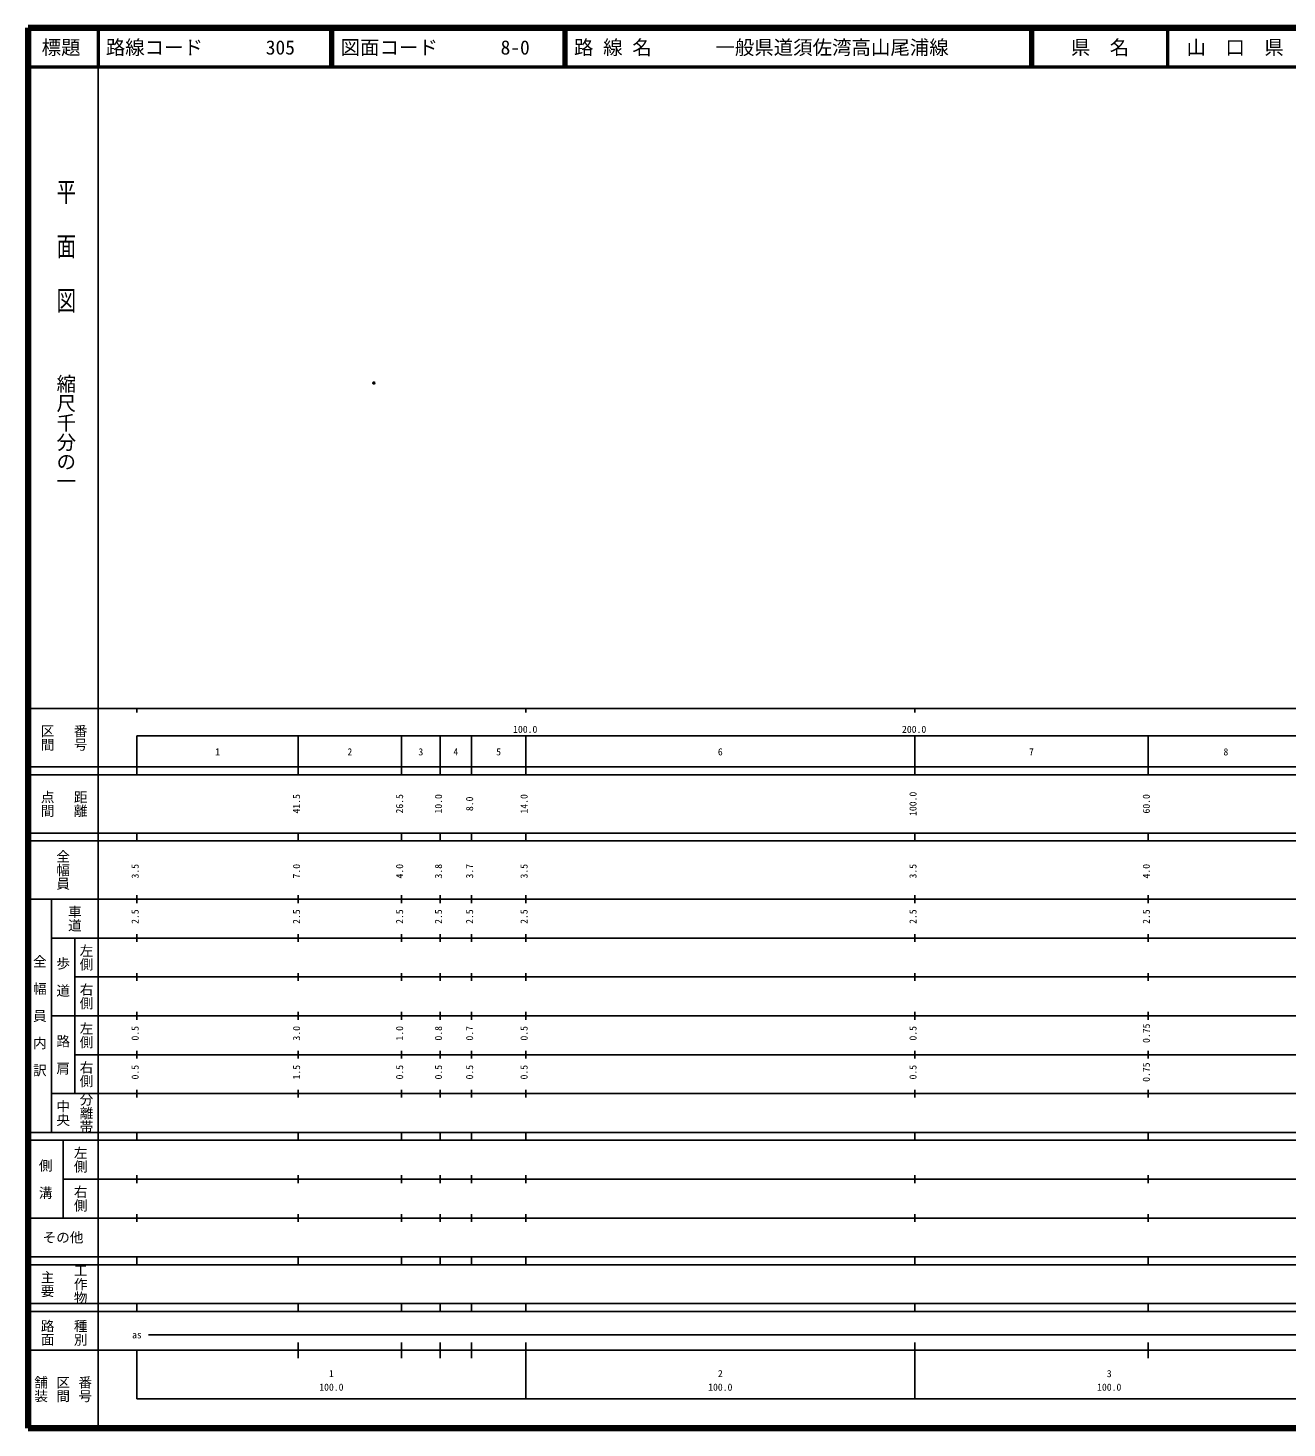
# Model space of a CAD drawing. Units: millimetres on the paper. Extents: x 40 to 680, y 20 to 380.
# Drawn here: x 40 to 363.7, y 20 to 380 of the extents above; entities that cross this region are included whole.
import ezdxf
from ezdxf.enums import TextEntityAlignment as Align

# ---------------------------------------------------------------- set-up
doc = ezdxf.new("R2010")
doc.units = ezdxf.units.MM
doc.header["$PDMODE"] = 32
doc.header["$PDSIZE"] = 0.5
doc.layers.add('M-OTRS', color=6, linetype='Continuous')
doc.layers.add('M-TTL-TXT', color=7, linetype='Continuous')
for name, color, linetype, lineweight in [('M-TTL', 2, 'Continuous', 140), ('M-TTL-BAND', 7, 'Continuous', 25), ('M-TTL-LINE', 7, 'Continuous', 50)]:
    doc.layers.add(name, color=color, linetype=linetype, lineweight=lineweight)
doc.styles.add('@ＭＳ ゴシック', font='')
doc.styles.add('ＭＳ ゴシック', font='')
doc.styles.get('@ＭＳ ゴシック').set_extended_font_data('@MS Gothic')
doc.styles.get('ＭＳ ゴシック').set_extended_font_data('MS Gothic')

msp = doc.modelspace()

# ---------------------------------------------------------------- linework, layer by layer
at = {"layer": 'M-OTRS'}
msp.add_point((128.932, 288.717), dxfattribs=at)
at = {"layer": 'M-TTL'}
for p, q in [((40, 380), (40, 20)), ((680, 380), (40, 380)), ((40, 20), (680, 20))]:
    msp.add_line(p, q, dxfattribs=at)
at = {"layer": 'M-TTL-BAND'}
for p, q in [((58, 370), (58, 20)), ((40, 205), (579, 205)), ((68, 205), (68, 204)), ((168, 205), (168, 204)), ((268, 205), (268, 204)), ((68, 198), (579, 198)), ((68, 198), (68, 188)), ((109.5, 188), (109.5, 198)), ((136, 188), (136, 198)), ((146, 188), (146, 198)), ((154, 188), (154, 198)), ((168, 188), (168, 198)), ((268, 188), (268, 198)), ((328, 188), (328, 198)), ((40, 190), (579, 190)), ((40, 188), (579, 188)), ((40, 173), (579, 173)), ((68, 171), (68, 173)), ((109.5, 171), (109.5, 173)), ((136, 171), (136, 173)), ((146, 171), (146, 173)), ((154, 171), (154, 173)), ((168, 171), (168, 173)), ((268, 171), (268, 173)), ((328, 171), (328, 173)), ((40, 171), (579, 171)), ((40, 156), (579, 156)), ((46, 96), (46, 156)), ((68, 155), (68, 157)), ((109.5, 155), (109.5, 157)), ((136, 155), (136, 157)), ((146, 155), (146, 157)), ((154, 155), (154, 157)), ((168, 155), (168, 157)), ((268, 155), (268, 157)), ((328, 155), (328, 157)), ((46, 146), (579, 146)), ((52, 146), (52, 106)), ((68, 145), (68, 147)), ((109.5, 145), (109.5, 147)), ((136, 145), (136, 147)), ((146, 145), (146, 147)), ((154, 145), (154, 147)), ((168, 145), (168, 147)), ((268, 145), (268, 147)), ((328, 145), (328, 147)), ((68, 135), (68, 137)), ((109.5, 135), (109.5, 137)), ((136, 135), (136, 137)), ((146, 135), (146, 137)), ((154, 135), (154, 137)), ((168, 135), (168, 137)), ((268, 135), (268, 137)), ((328, 135), (328, 137)), ((52, 136), (579, 136)), ((46, 126), (579, 126)), ((68, 125), (68, 127)), ((109.5, 125), (109.5, 127)), ((136, 125), (136, 127)), ((146, 125), (146, 127)), ((154, 125), (154, 127)), ((168, 125), (168, 127)), ((268, 125), (268, 127)), ((328, 125), (328, 127)), ((52, 116), (579, 116)), ((68, 115), (68, 117)), ((109.5, 115), (109.5, 117)), ((136, 115), (136, 117)), ((146, 115), (146, 117)), ((154, 115), (154, 117)), ((168, 115), (168, 117)), ((268, 115), (268, 117)), ((328, 115), (328, 117)), ((46, 106), (579, 106)), ((68, 105), (68, 107)), ((109.5, 105), (109.5, 107)), ((136, 105), (136, 107)), ((146, 105), (146, 107)), ((154, 105), (154, 107)), ((168, 105), (168, 107)), ((268, 105), (268, 107)), ((328, 105), (328, 107)), ((40, 96), (579, 96)), ((40, 94), (579, 94)), ((49, 94), (49, 74)), ((68, 94), (68, 96)), ((109.5, 94), (109.5, 96)), ((136, 94), (136, 96)), ((146, 94), (146, 96)), ((154, 94), (154, 96)), ((168, 94), (168, 96)), ((268, 94), (268, 96)), ((328, 94), (328, 96)), ((49, 84), (579, 84)), ((68, 83), (68, 85)), ((109.5, 83), (109.5, 85)), ((136, 83), (136, 85)), ((146, 83), (146, 85)), ((154, 83), (154, 85)), ((168, 83), (168, 85)), ((268, 83), (268, 85)), ((328, 83), (328, 85)), ((40, 74), (579, 74)), ((68, 73), (68, 75)), ((109.5, 73), (109.5, 75)), ((136, 73), (136, 75)), ((146, 73), (146, 75)), ((154, 73), (154, 75)), ((168, 73), (168, 75)), ((268, 73), (268, 75)), ((328, 73), (328, 75)), ((40, 64), (579, 64)), ((40, 62), (579, 62)), ((68, 62), (68, 64)), ((109.5, 62), (109.5, 64)), ((136, 62), (136, 64)), ((146, 62), (146, 64)), ((154, 62), (154, 64)), ((168, 62), (168, 64)), ((268, 62), (268, 64)), ((328, 62), (328, 64)), ((40, 52), (579, 52)), ((68, 50), (68, 52)), ((109.5, 50), (109.5, 52)), ((136, 50), (136, 52)), ((146, 50), (146, 52)), ((154, 50), (154, 52)), ((168, 50), (168, 52)), ((268, 50), (268, 52)), ((328, 50), (328, 52)), ((40, 50), (579, 50)), ((71, 44), (565, 44)), ((40, 40), (579, 40)), ((68, 40), (68, 27.5)), ((109.5, 38), (109.5, 42)), ((136, 38), (136, 42)), ((146, 38), (146, 42)), ((154, 38), (154, 42)), ((168, 27.5), (168, 42)), ((268, 27.5), (268, 42)), ((328, 38), (328, 42)), ((68, 27.5), (579, 27.5))]:
    msp.add_line(p, q, dxfattribs=at)
at = {"layer": 'M-TTL-LINE'}
for p, q in [((58, 380), (58, 370)), ((117.75, 380), (117.75, 370)), ((118.25, 380), (118.25, 370)), ((177.75, 380), (177.75, 370)), ((178.25, 380), (178.25, 370)), ((297.75, 380), (297.75, 370)), ((298.25, 380), (298.25, 370)), ((333, 380), (333, 370)), ((40, 370), (680, 370))]:
    msp.add_line(p, q, dxfattribs=at)

# ---------------------------------------------------------------- texts
at = {"layer": 'M-TTL-BAND', "style": '@ＭＳ ゴシック', "width": 1.4}
msp.add_text('平  面  図', height=3.666, rotation=270, dxfattribs=at).set_placement((49.777, 306.475), align=Align.MIDDLE_RIGHT)
at = {"layer": 'M-TTL-BAND', "style": '@ＭＳ ゴシック'}
msp.add_text('縮尺千分の一', height=3.666, rotation=270, dxfattribs=at).set_placement((49.777, 261.03), align=Align.MIDDLE_RIGHT)
for s, p in [('区間', (45, 197.5)), ('番号', (53.5, 197.5)), ('点間', (45, 180.5)), ('距離', (53.5, 180.5)), ('全幅員', (49, 163.5)), ('車道', (52, 151)), ('左側', (55, 141)), ('全\u3000幅\u3000員\u3000内\u3000訳', (43, 126)), ('歩\u3000道', (49, 136)), ('右側', (55, 131)), ('左側', (55, 121)), ('路\u3000肩', (49, 116)), ('右側', (55, 111)), ('分離帯', (55, 101)), ('中央', (49, 101)), ('左側', (53.5, 89)), ('側\u3000溝', (44.5, 84)), ('右側', (53.5, 79)), ('工作物', (53.5, 57)), ('主要', (45, 57)), ('路面', (45, 44.5)), ('種別', (53.5, 44.5)), ('舗装', (43.333, 30)), ('区間', (49, 30)), ('番号', (54.667, 30))]:
    msp.add_text(s, height=2.566, rotation=270, dxfattribs=at).set_placement(p, align=Align.MIDDLE_CENTER)
at = {"layer": 'M-TTL-BAND', "style": 'ＭＳ ゴシック'}
for s, p in [('100.0', (167.844, 198.195)), ('200.0', (267.844, 198.195)), ('1', (88.75, 192.405)), ('2', (122.75, 192.405)), ('3', (141, 192.405)), ('4', (150, 192.405)), ('5', (161, 192.405)), ('6', (218, 192.405)), ('7', (298, 192.405)), ('8', (348, 192.405)), ('as', (68, 42.5)), ('1', (118, 32.523)), ('2', (218, 32.523)), ('3', (318, 32.523)), ('100.0', (118, 29.033)), ('100.0', (218, 29.033)), ('100.0', (318, 29.033))]:
    msp.add_text(s, height=1.833, dxfattribs=at).set_placement(p, align=Align.BOTTOM_CENTER)
for s, p in [('41.5', (110.5, 180.5)), ('26.5', (137, 180.5)), ('10.0', (147, 180.5)), ('8.0', (155, 180.5)), ('14.0', (169, 180.5)), ('100.0', (269, 180.5)), ('60.0', (329, 180.5)), ('3.5', (69, 163.174)), ('7.0', (110.5, 163.174)), ('4.0', (137, 163.174)), ('3.8', (147, 163.174)), ('3.7', (155, 163.174)), ('3.5', (169, 163.174)), ('3.5', (269, 163.174)), ('4.0', (329, 163.174)), ('2.5', (69, 151.5)), ('2.5', (110.5, 151.5)), ('2.5', (137, 151.5)), ('2.5', (147, 151.5)), ('2.5', (155, 151.5)), ('2.5', (169, 151.5)), ('2.5', (269, 151.5)), ('2.5', (329, 151.5)), ('0.5', (69, 121.5)), ('3.0', (110.5, 121.5)), ('1.0', (137, 121.5)), ('0.8', (147, 121.5)), ('0.7', (155, 121.5)), ('0.5', (169, 121.5)), ('0.5', (269, 121.5)), ('0.75', (329, 121.5)), ('0.5', (69, 111.5)), ('1.5', (110.5, 111.5)), ('0.5', (137, 111.5)), ('0.5', (147, 111.5)), ('0.5', (155, 111.5)), ('0.5', (169, 111.5)), ('0.5', (269, 111.5)), ('0.75', (329, 111.5))]:
    msp.add_text(s, height=1.833, rotation=90, dxfattribs=at).set_placement(p, align=Align.BOTTOM_CENTER)
msp.add_text('その他', height=2.566, dxfattribs=at).set_placement((49, 69), align=Align.MIDDLE_CENTER)
at = {"layer": 'M-TTL-TXT', "style": 'ＭＳ ゴシック'}
for s, p in [('標題', (48.5, 375)), ('県\u3000名', (315.625, 375)), ('山\u3000口\u3000県', (350.375, 375))]:
    msp.add_text(s, height=3.666, dxfattribs=at).set_placement(p, align=Align.MIDDLE_CENTER)
for s, p in [('路線コード', (60, 375)), ('305', (101.142, 375)), ('図面コード', (120.38, 375)), ('8-0', (161.521, 375)), ('路 線 名', (180.38, 375)), ('一般県道須佐湾高山尾浦線', (216.734, 375))]:
    msp.add_text(s, height=3.666, dxfattribs=at).set_placement(p, align=Align.MIDDLE_LEFT)

doc.saveas('drawing.dxf')
